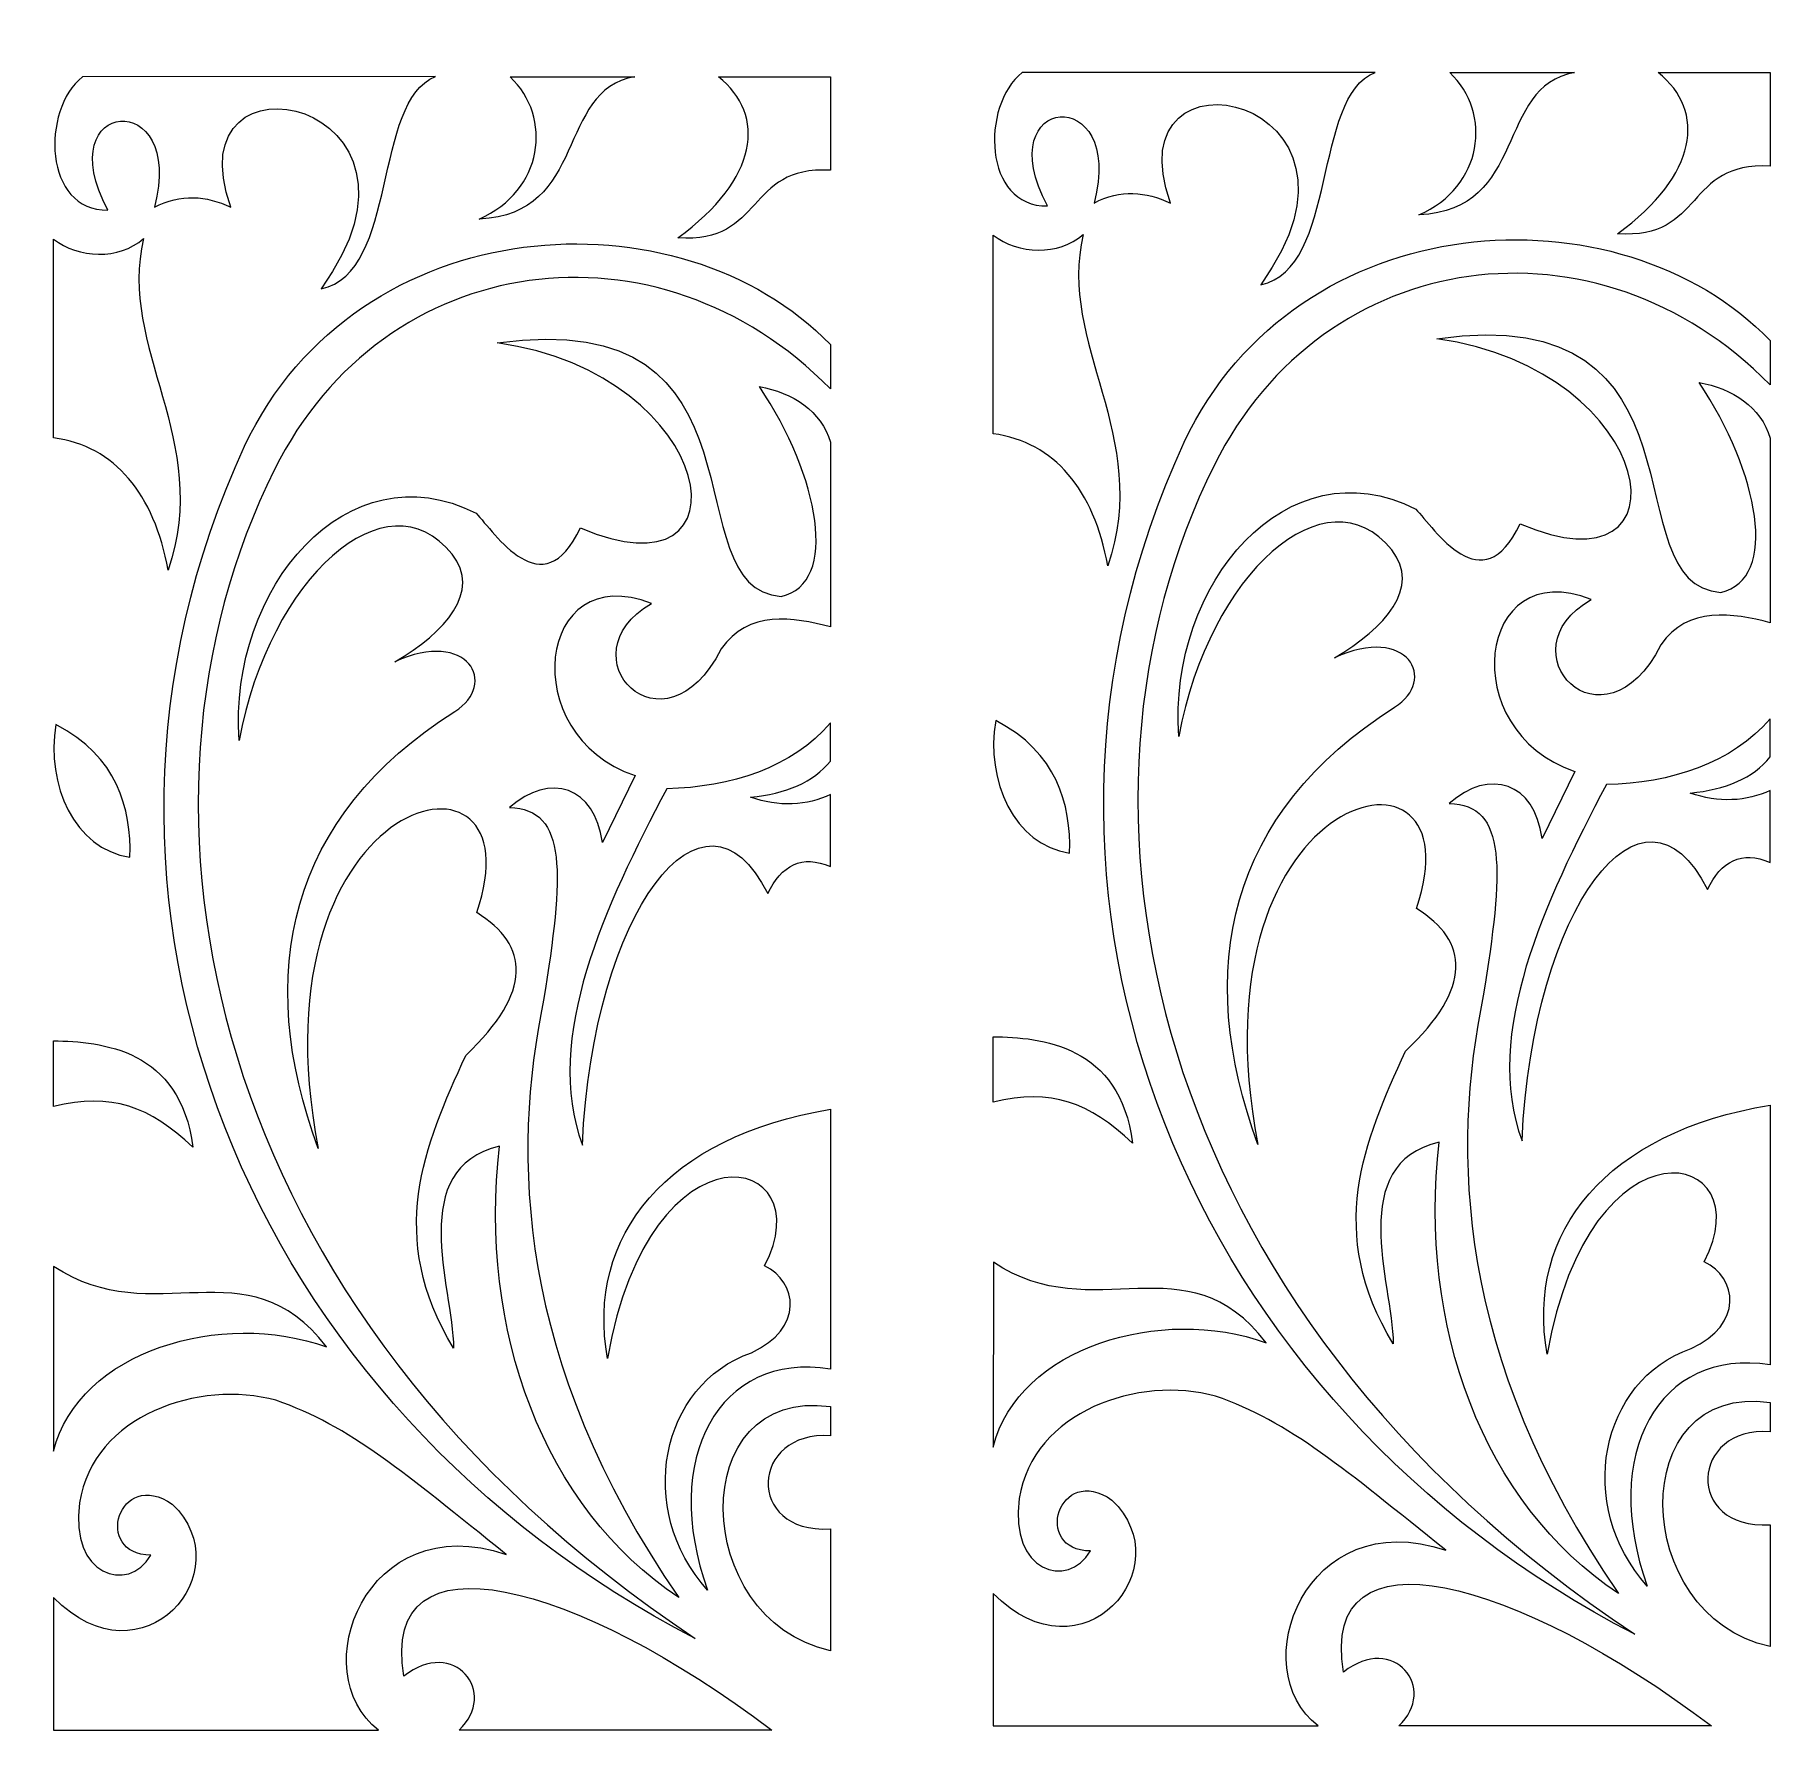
# Model space of a CAD drawing. Header units: centimetres. Extents: x -30 to 29.7, y -28.4 to 29.7.
import ezdxf

# ---------------------------------------------------------------- set-up
doc = ezdxf.new("R2010")
doc.units = ezdxf.units.CM
doc.header["$MEASUREMENT"] = 0
doc.layers.add('layer 1', color=7, linetype='Continuous')

msp = doc.modelspace()

# ---------------------------------------------------------------- linework, layer by layer
at = {"layer": 'layer 1', "color": 114, "lineweight": 9}
for points, knots in [([(-27.52245, 23.6615), (-29.72679, 23.62317), (-29.81614, 27.09162), (-28.39531, 28.2258), (-28.39531, 28.2258), (-28.39531, 28.2258), (-16.3086, 28.22945), (-16.3086, 28.22945), (-16.3086, 28.22945), (-18.45942, 27.41424), (-17.56267, 21.5084), (-20.22775, 20.96751), (-20.22775, 20.96751), (-15.52954, 27.44776), (-25.38636, 29.51789), (-23.31397, 23.76128), (-23.31397, 23.76128), (-24.15568, 24.15408), (-25.02856, 24.23305), (-25.93258, 23.76128), (-25.93258, 23.76128), (-24.83818, 27.90632), (-29.59122, 27.51536), (-27.52245, 23.6615)], [0, 0, 0, 0, 0.14285714, 0.14285714, 0.14285714, 0.14285714, 0.28571429, 0.28571429, 0.28571429, 0.28571429, 0.42857143, 0.42857143, 0.42857143, 0.42857143, 0.57142857, 0.57142857, 0.57142857, 0.57142857, 0.71428571, 0.71428571, 0.71428571, 0.71428571, 1, 1, 1, 1]), ([(-13.75591, 28.22542), (-12.28284, 26.83721), (-12.60999, 24.3169), (-14.81072, 23.35611), (-14.81072, 23.35611), (-11.07067, 23.52238), (-12.19268, 27.76302), (-9.48115, 28.22854), (-9.48115, 28.22854), (-9.48115, 28.22854), (-13.75591, 28.22542), (-13.75591, 28.22542)], [0, 0, 0, 0, 0.25, 0.25, 0.25, 0.25, 0.5, 0.5, 0.5, 0.5, 1, 1, 1, 1]), ([(-6.61476, 28.22711), (-4.96294, 26.89705), (-5.25021, 24.73608), (-8.0085, 22.7077), (-8.0085, 22.7077), (-5.03205, 22.50819), (-5.71506, 25.18548), (-2.78704, 25.02643), (-2.78704, 25.02643), (-2.78704, 25.02643), (-2.7874, 28.22584), (-2.7874, 28.22584), (-2.7874, 28.22584), (-2.7874, 28.22584), (-6.61476, 28.22711), (-6.61476, 28.22711)], [0, 0, 0, 0, 0.2, 0.2, 0.2, 0.2, 0.4, 0.4, 0.4, 0.4, 0.6, 0.6, 0.6, 0.6, 1, 1, 1, 1]), ([(-2.78667, 19.0568), (-7.93801, 24.39537), (-18.97688, 23.76168), (-22.84636, 15.57955), (-22.84636, 15.57955), (-30.02415, -0.01687), (-22.58919, -17.43202), (-7.41526, -25.22933), (-7.41526, -25.22933), (-24.30378, -14.02725), (-27.56141, 3.31298), (-21.81762, 14.78133), (-21.81762, 14.78133), (-18.06537, 22.33523), (-8.67458, 23.55374), (-2.78709, 17.53893), (-2.78709, 17.53893), (-2.78709, 17.53893), (-2.78667, 19.0568), (-2.78667, 19.0568)], [0, 0, 0, 0, 0.16666667, 0.16666667, 0.16666667, 0.16666667, 0.33333333, 0.33333333, 0.33333333, 0.33333333, 0.5, 0.5, 0.5, 0.5, 0.66666667, 0.66666667, 0.66666667, 0.66666667, 1, 1, 1, 1]), ([(-26.30048, 22.6867), (-27.15771, 21.93853), (-28.5292, 22.01335), (-29.38644, 22.66176), (-29.38644, 22.66176), (-29.38644, 22.66176), (-29.38644, 15.86451), (-29.38644, 15.86451), (-29.38644, 15.86451), (-27.28234, 15.58183), (-25.94197, 13.94853), (-25.45881, 11.33787), (-25.45881, 11.33787), (-23.94698, 15.81089), (-27.20438, 18.93701), (-26.30048, 22.6867)], [0, 0, 0, 0, 0.2, 0.2, 0.2, 0.2, 0.4, 0.4, 0.4, 0.4, 0.6, 0.6, 0.6, 0.6, 1, 1, 1, 1]), ([(-2.78727, 9.39236), (-2.78727, 9.39236), (-2.78693, 15.71356), (-2.78693, 15.71356), (-2.78693, 15.71356), (-3.09242, 16.78116), (-4.08481, 17.41651), (-5.21625, 17.61958), (-5.21625, 17.61958), (-3.15497, 14.539), (-2.47699, 10.88077), (-4.46808, 10.43562), (-4.46808, 10.43562), (-8.29462, 10.68533), (-4.51286, 20.48266), (-14.19434, 19.11624), (-14.19434, 19.11624), (-6.54205, 18.03703), (-5.35787, 10.19012), (-11.34318, 12.78578), (-11.34318, 12.78578), (-12.63693, 10.02594), (-14.2813, 12.62794), (-14.92055, 13.28471), (-14.92055, 13.28471), (-19.31625, 15.52528), (-23.40092, 10.72858), (-23.0334, 5.50205), (-23.0334, 5.50205), (-21.99051, 11.10023), (-17.97225, 14.64951), (-15.7387, 11.88779), (-15.7387, 11.88779), (-14.73336, 10.5948), (-15.95688, 9.22291), (-17.70266, 8.19603), (-17.70266, 8.19603), (-15.18576, 9.35141), (-14.1493, 7.43932), (-15.64518, 6.49982), (-15.64518, 6.49982), (-21.35755, 2.89114), (-22.52659, -2.48017), (-20.32127, -8.46676), (-20.32127, -8.46676), (-22.70967, 3.94245), (-12.64892, 6.04611), (-14.89701, -0.38481), (-14.89701, -0.38481), (-13.09292, -1.51563), (-12.96043, -3.0788), (-15.27109, -5.27389), (-15.27109, -5.27389), (-16.69583, -8.37113), (-18.01077, -11.4683), (-15.68684, -15.29398), (-15.68684, -15.29398), (-15.73604, -13.13873), (-17.29998, -9.14944), (-14.12045, -8.38437), (-14.12045, -8.38437), (-14.83208, -14.6622), (-12.6303, -20.75039), (-7.97639, -23.83245), (-7.97639, -23.83245), (-13.57315, -15.72388), (-13.69786, -8.63369), (-12.60579, -3.37814), (-12.60579, -3.37814), (-11.91318, 0.9184), (-11.77192, 3.16965), (-13.77475, 3.20717), (-13.77475, 3.20717), (-12.39534, 4.43122), (-10.83675, 3.93653), (-10.595, 2.00985), (-10.595, 2.00985), (-10.595, 2.00985), (-9.47274, 4.30472), (-9.47274, 4.30472), (-9.47274, 4.30472), (-13.59266, 5.69967), (-12.83292, 11.74778), (-8.91161, 10.19158), (-8.91161, 10.19158), (-11.97881, 8.43611), (-8.50385, 4.74683), (-6.522, 8.64415), (-6.522, 8.64415), (-5.61992, 9.96385), (-4.03996, 9.73527), (-2.78727, 9.39236)], [0, 0, 0, 0, 0.04166667, 0.04166667, 0.04166667, 0.04166667, 0.08333333, 0.08333333, 0.08333333, 0.08333333, 0.125, 0.125, 0.125, 0.125, 0.16666667, 0.16666667, 0.16666667, 0.16666667, 0.20833333, 0.20833333, 0.20833333, 0.20833333, 0.25, 0.25, 0.25, 0.25, 0.29166667, 0.29166667, 0.29166667, 0.29166667, 0.33333333, 0.33333333, 0.33333333, 0.33333333, 0.375, 0.375, 0.375, 0.375, 0.41666667, 0.41666667, 0.41666667, 0.41666667, 0.45833333, 0.45833333, 0.45833333, 0.45833333, 0.5, 0.5, 0.5, 0.5, 0.54166667, 0.54166667, 0.54166667, 0.54166667, 0.58333333, 0.58333333, 0.58333333, 0.58333333, 0.625, 0.625, 0.625, 0.625, 0.66666667, 0.66666667, 0.66666667, 0.66666667, 0.70833333, 0.70833333, 0.70833333, 0.70833333, 0.75, 0.75, 0.75, 0.75, 0.79166667, 0.79166667, 0.79166667, 0.79166667, 0.83333333, 0.83333333, 0.83333333, 0.83333333, 0.875, 0.875, 0.875, 0.875, 0.91666667, 0.91666667, 0.91666667, 0.91666667, 1, 1, 1, 1]), ([(-29.30128, 6.04865), (-27.19809, 4.96144), (-26.72698, 3.18977), (-26.76802, 1.51054), (-26.76802, 1.51054), (-28.67813, 1.78821), (-29.6508, 4.00032), (-29.30128, 6.04865)], [0, 0, 0, 0, 0.33333333, 0.33333333, 0.33333333, 0.33333333, 1, 1, 1, 1]), ([(-2.78691, 3.65521), (-2.78691, 3.65521), (-2.78727, 1.18776), (-2.78727, 1.18776), (-2.78727, 1.18776), (-3.75355, 1.61378), (-4.46468, 1.23402), (-4.93228, 0.26341), (-4.93228, 0.26341), (-7.11824, 4.65952), (-10.91706, -0.35783), (-11.27964, -8.34173), (-11.27964, -8.34173), (-12.63491, -4.67496), (-10.49651, -0.13985), (-8.39233, 3.85513), (-8.39233, 3.85513), (-6.20641, 3.89671), (-4.06884, 4.58628), (-2.78691, 6.10778), (-2.78691, 6.10778), (-2.78691, 6.10778), (-2.78727, 4.80045), (-2.78727, 4.80045), (-2.78727, 4.80045), (-3.35146, 4.07677), (-4.3268, 3.68085), (-5.51782, 3.56512), (-5.51782, 3.56512), (-4.57453, 3.22119), (-3.56658, 3.27591), (-2.78691, 3.65521)], [0, 0, 0, 0, 0.11111111, 0.11111111, 0.11111111, 0.11111111, 0.22222222, 0.22222222, 0.22222222, 0.22222222, 0.33333333, 0.33333333, 0.33333333, 0.33333333, 0.44444444, 0.44444444, 0.44444444, 0.44444444, 0.55555556, 0.55555556, 0.55555556, 0.55555556, 0.66666667, 0.66666667, 0.66666667, 0.66666667, 0.77777778, 0.77777778, 0.77777778, 0.77777778, 1, 1, 1, 1]), ([(-29.38667, -4.77684), (-29.38667, -4.77684), (-29.38644, -7.01979), (-29.38644, -7.01979), (-29.38644, -7.01979), (-27.39926, -6.53723), (-26.09781, -7.01956), (-24.61718, -8.41657), (-24.61718, -8.41657), (-25.03343, -5.06235), (-27.75016, -4.79347), (-29.38667, -4.77684)], [0, 0, 0, 0, 0.25, 0.25, 0.25, 0.25, 0.5, 0.5, 0.5, 0.5, 1, 1, 1, 1]), ([(-2.78709, -7.12049), (-8.38239, -8.0392), (-11.17922, -11.45227), (-10.41553, -15.64676), (-10.41553, -15.64676), (-8.96502, -7.30248), (-3.0138, -8.57838), (-5.03845, -12.47909), (-5.03845, -12.47909), (-3.9069, -13.02232), (-3.68386, -14.62356), (-5.49337, -15.45035), (-5.49337, -15.45035), (-8.60487, -16.53759), (-9.48942, -20.80667), (-6.98961, -23.58159), (-6.98961, -23.58159), (-8.6121, -19.09138), (-6.60417, -15.39843), (-2.788, -16.01238), (-2.788, -16.01238), (-2.788, -16.01238), (-2.78709, -7.12049), (-2.78709, -7.12049)], [0, 0, 0, 0, 0.14285714, 0.14285714, 0.14285714, 0.14285714, 0.28571429, 0.28571429, 0.28571429, 0.28571429, 0.42857143, 0.42857143, 0.42857143, 0.42857143, 0.57142857, 0.57142857, 0.57142857, 0.57142857, 0.71428571, 0.71428571, 0.71428571, 0.71428571, 1, 1, 1, 1]), ([(-29.38124, -12.49525), (-25.92099, -14.79814), (-22.77631, -11.67683), (-20.0407, -15.25161), (-20.0407, -15.25161), (-23.6257, -13.96396), (-28.52112, -15.3827), (-29.38653, -18.82496), (-29.38653, -18.82496), (-29.38653, -18.82496), (-29.38124, -12.49525), (-29.38124, -12.49525)], [0, 0, 0, 0, 0.25, 0.25, 0.25, 0.25, 0.5, 0.5, 0.5, 0.5, 1, 1, 1, 1]), ([(-26.05151, -22.37842), (-26.83148, -23.72021), (-28.84623, -23.08233), (-28.49719, -20.5885), (-28.49719, -20.5885), (-28.02855, -17.58849), (-24.38593, -16.35835), (-21.76975, -17.0818), (-21.76975, -17.0818), (-19.24999, -17.93979), (-17.33299, -19.60485), (-13.88468, -22.35601), (-13.88468, -22.35601), (-18.70485, -20.72623), (-20.82018, -26.41989), (-18.25816, -28.37055), (-18.25816, -28.37055), (-18.25816, -28.37055), (-29.38644, -28.37055), (-29.38644, -28.37055), (-29.38644, -28.37055), (-29.38644, -28.37055), (-29.38644, -23.83102), (-29.38644, -23.83102), (-29.38644, -23.83102), (-26.30946, -26.94822), (-22.92569, -22.9246), (-25.31854, -20.63838), (-25.31854, -20.63838), (-27.15432, -19.35975), (-28.0565, -22.37475), (-26.05151, -22.37842)], [0, 0, 0, 0, 0.11111111, 0.11111111, 0.11111111, 0.11111111, 0.22222222, 0.22222222, 0.22222222, 0.22222222, 0.33333333, 0.33333333, 0.33333333, 0.33333333, 0.44444444, 0.44444444, 0.44444444, 0.44444444, 0.55555556, 0.55555556, 0.55555556, 0.55555556, 0.66666667, 0.66666667, 0.66666667, 0.66666667, 0.77777778, 0.77777778, 0.77777778, 0.77777778, 1, 1, 1, 1]), ([(-2.78709, -17.29579), (-7.73982, -16.59107), (-7.62034, -24.57264), (-2.78873, -25.65348), (-2.78873, -25.65348), (-2.78873, -25.65348), (-2.78727, -21.48339), (-2.78727, -21.48339), (-2.78727, -21.48339), (-5.75225, -21.64984), (-5.50683, -18.09643), (-2.78698, -18.29758), (-2.78698, -18.29758), (-2.78698, -18.29758), (-2.78709, -17.29579), (-2.78709, -17.29579)], [0, 0, 0, 0, 0.2, 0.2, 0.2, 0.2, 0.4, 0.4, 0.4, 0.4, 0.6, 0.6, 0.6, 0.6, 1, 1, 1, 1]), ([(-4.7891, -28.36965), (-11.48497, -23.30672), (-18.2381, -21.44715), (-17.39222, -26.52481), (-17.39222, -26.52481), (-15.67729, -25.16826), (-14.12743, -27.09321), (-15.49947, -28.37055), (-15.49947, -28.37055), (-15.49947, -28.37055), (-4.7891, -28.36965), (-4.7891, -28.36965)], [0, 0, 0, 0, 0.25, 0.25, 0.25, 0.25, 0.5, 0.5, 0.5, 0.5, 1, 1, 1, 1])]:
    msp.add_open_spline(points, degree=3, knots=knots, dxfattribs=at)
at = {"layer": 'layer 1', "color": 175, "lineweight": 9}
for points, knots in [([(4.6509, 23.80261), (2.44656, 23.76428), (2.35721, 27.23273), (3.77804, 28.36691), (3.77804, 28.36691), (3.77804, 28.36691), (15.86475, 28.37056), (15.86475, 28.37056), (15.86475, 28.37056), (13.71393, 27.55535), (14.61068, 21.64951), (11.9456, 21.10862), (11.9456, 21.10862), (16.64381, 27.58887), (6.78699, 29.659), (8.85938, 23.90239), (8.85938, 23.90239), (8.01767, 24.29519), (7.14479, 24.37416), (6.24077, 23.90239), (6.24077, 23.90239), (7.33517, 28.04743), (2.58213, 27.65647), (4.6509, 23.80261)], [0, 0, 0, 0, 0.14285714, 0.14285714, 0.14285714, 0.14285714, 0.28571429, 0.28571429, 0.28571429, 0.28571429, 0.42857143, 0.42857143, 0.42857143, 0.42857143, 0.57142857, 0.57142857, 0.57142857, 0.57142857, 0.71428571, 0.71428571, 0.71428571, 0.71428571, 1, 1, 1, 1]), ([(18.41744, 28.36653), (19.89051, 26.97832), (19.56336, 24.45801), (17.36263, 23.49722), (17.36263, 23.49722), (21.10268, 23.66349), (19.98067, 27.90413), (22.6922, 28.36965), (22.6922, 28.36965), (22.6922, 28.36965), (18.41744, 28.36653), (18.41744, 28.36653)], [0, 0, 0, 0, 0.25, 0.25, 0.25, 0.25, 0.5, 0.5, 0.5, 0.5, 1, 1, 1, 1]), ([(25.55859, 28.36822), (27.21041, 27.03816), (26.92314, 24.87719), (24.16485, 22.84881), (24.16485, 22.84881), (27.1413, 22.6493), (26.45829, 25.32659), (29.38631, 25.16754), (29.38631, 25.16754), (29.38631, 25.16754), (29.38595, 28.36695), (29.38595, 28.36695), (29.38595, 28.36695), (29.38595, 28.36695), (25.55859, 28.36822), (25.55859, 28.36822)], [0, 0, 0, 0, 0.2, 0.2, 0.2, 0.2, 0.4, 0.4, 0.4, 0.4, 0.6, 0.6, 0.6, 0.6, 1, 1, 1, 1]), ([(29.38668, 19.19791), (24.23534, 24.53648), (13.19647, 23.90279), (9.32699, 15.72066), (9.32699, 15.72066), (2.1492, 0.12424), (9.58416, -17.29091), (24.75809, -25.08822), (24.75809, -25.08822), (7.86957, -13.88614), (4.61194, 3.45409), (10.35573, 14.92244), (10.35573, 14.92244), (14.10798, 22.47634), (23.49877, 23.69485), (29.38626, 17.68004), (29.38626, 17.68004), (29.38626, 17.68004), (29.38668, 19.19791), (29.38668, 19.19791)], [0, 0, 0, 0, 0.16666667, 0.16666667, 0.16666667, 0.16666667, 0.33333333, 0.33333333, 0.33333333, 0.33333333, 0.5, 0.5, 0.5, 0.5, 0.66666667, 0.66666667, 0.66666667, 0.66666667, 1, 1, 1, 1]), ([(5.87287, 22.82781), (5.01564, 22.07964), (3.64415, 22.15446), (2.78691, 22.80287), (2.78691, 22.80287), (2.78691, 22.80287), (2.78691, 16.00562), (2.78691, 16.00562), (2.78691, 16.00562), (4.89101, 15.72294), (6.23138, 14.08964), (6.71454, 11.47898), (6.71454, 11.47898), (8.22637, 15.952), (4.96897, 19.07812), (5.87287, 22.82781)], [0, 0, 0, 0, 0.2, 0.2, 0.2, 0.2, 0.4, 0.4, 0.4, 0.4, 0.6, 0.6, 0.6, 0.6, 1, 1, 1, 1]), ([(29.38608, 9.53347), (29.38608, 9.53347), (29.38642, 15.85467), (29.38642, 15.85467), (29.38642, 15.85467), (29.08093, 16.92227), (28.08854, 17.55762), (26.9571, 17.76069), (26.9571, 17.76069), (29.01838, 14.68011), (29.69636, 11.02188), (27.70527, 10.57673), (27.70527, 10.57673), (23.87873, 10.82644), (27.66049, 20.62377), (17.97901, 19.25735), (17.97901, 19.25735), (25.6313, 18.17814), (26.81548, 10.33123), (20.83017, 12.92689), (20.83017, 12.92689), (19.53642, 10.16705), (17.89205, 12.76905), (17.2528, 13.42582), (17.2528, 13.42582), (12.8571, 15.66639), (8.77243, 10.86969), (9.13995, 5.64316), (9.13995, 5.64316), (10.18284, 11.24134), (14.2011, 14.79062), (16.43465, 12.0289), (16.43465, 12.0289), (17.43999, 10.73591), (16.21647, 9.36402), (14.47069, 8.33714), (14.47069, 8.33714), (16.98759, 9.49252), (18.02405, 7.58043), (16.52817, 6.64093), (16.52817, 6.64093), (10.8158, 3.03225), (9.64676, -2.33906), (11.85208, -8.32565), (11.85208, -8.32565), (9.46368, 4.08356), (19.52443, 6.18722), (17.27634, -0.2437), (17.27634, -0.2437), (19.08043, -1.37452), (19.21292, -2.93769), (16.90226, -5.13278), (16.90226, -5.13278), (15.47752, -8.23002), (14.16258, -11.32719), (16.48651, -15.15287), (16.48651, -15.15287), (16.43731, -12.99762), (14.87337, -9.00833), (18.0529, -8.24326), (18.0529, -8.24326), (17.34127, -14.52109), (19.54305, -20.60928), (24.19696, -23.69134), (24.19696, -23.69134), (18.6002, -15.58277), (18.47549, -8.49258), (19.56756, -3.23703), (19.56756, -3.23703), (20.26017, 1.05951), (20.40143, 3.31076), (18.3986, 3.34828), (18.3986, 3.34828), (19.77801, 4.57233), (21.3366, 4.07764), (21.57835, 2.15096), (21.57835, 2.15096), (21.57835, 2.15096), (22.70061, 4.44583), (22.70061, 4.44583), (22.70061, 4.44583), (18.58069, 5.84078), (19.34043, 11.88889), (23.26174, 10.33269), (23.26174, 10.33269), (20.19454, 8.57722), (23.6695, 4.88794), (25.65135, 8.78526), (25.65135, 8.78526), (26.55343, 10.10496), (28.13339, 9.87638), (29.38608, 9.53347)], [0, 0, 0, 0, 0.04166667, 0.04166667, 0.04166667, 0.04166667, 0.08333333, 0.08333333, 0.08333333, 0.08333333, 0.125, 0.125, 0.125, 0.125, 0.16666667, 0.16666667, 0.16666667, 0.16666667, 0.20833333, 0.20833333, 0.20833333, 0.20833333, 0.25, 0.25, 0.25, 0.25, 0.29166667, 0.29166667, 0.29166667, 0.29166667, 0.33333333, 0.33333333, 0.33333333, 0.33333333, 0.375, 0.375, 0.375, 0.375, 0.41666667, 0.41666667, 0.41666667, 0.41666667, 0.45833333, 0.45833333, 0.45833333, 0.45833333, 0.5, 0.5, 0.5, 0.5, 0.54166667, 0.54166667, 0.54166667, 0.54166667, 0.58333333, 0.58333333, 0.58333333, 0.58333333, 0.625, 0.625, 0.625, 0.625, 0.66666667, 0.66666667, 0.66666667, 0.66666667, 0.70833333, 0.70833333, 0.70833333, 0.70833333, 0.75, 0.75, 0.75, 0.75, 0.79166667, 0.79166667, 0.79166667, 0.79166667, 0.83333333, 0.83333333, 0.83333333, 0.83333333, 0.875, 0.875, 0.875, 0.875, 0.91666667, 0.91666667, 0.91666667, 0.91666667, 1, 1, 1, 1]), ([(2.87207, 6.18976), (4.97526, 5.10255), (5.44637, 3.33088), (5.40533, 1.65165), (5.40533, 1.65165), (3.49522, 1.92932), (2.52255, 4.14143), (2.87207, 6.18976)], [0, 0, 0, 0, 0.33333333, 0.33333333, 0.33333333, 0.33333333, 1, 1, 1, 1]), ([(29.38644, 3.79632), (29.38644, 3.79632), (29.38608, 1.32887), (29.38608, 1.32887), (29.38608, 1.32887), (28.4198, 1.75489), (27.70867, 1.37513), (27.24107, 0.40452), (27.24107, 0.40452), (25.05511, 4.80063), (21.25629, -0.21672), (20.89371, -8.20062), (20.89371, -8.20062), (19.53844, -4.53385), (21.67684, 0.00126), (23.78102, 3.99624), (23.78102, 3.99624), (25.96694, 4.03782), (28.10451, 4.72739), (29.38644, 6.24889), (29.38644, 6.24889), (29.38644, 6.24889), (29.38608, 4.94156), (29.38608, 4.94156), (29.38608, 4.94156), (28.82189, 4.21788), (27.84655, 3.82196), (26.65553, 3.70623), (26.65553, 3.70623), (27.59882, 3.3623), (28.60677, 3.41702), (29.38644, 3.79632)], [0, 0, 0, 0, 0.11111111, 0.11111111, 0.11111111, 0.11111111, 0.22222222, 0.22222222, 0.22222222, 0.22222222, 0.33333333, 0.33333333, 0.33333333, 0.33333333, 0.44444444, 0.44444444, 0.44444444, 0.44444444, 0.55555556, 0.55555556, 0.55555556, 0.55555556, 0.66666667, 0.66666667, 0.66666667, 0.66666667, 0.77777778, 0.77777778, 0.77777778, 0.77777778, 1, 1, 1, 1]), ([(2.78668, -4.63573), (2.78668, -4.63573), (2.78691, -6.87868), (2.78691, -6.87868), (2.78691, -6.87868), (4.77409, -6.39612), (6.07554, -6.87845), (7.55617, -8.27546), (7.55617, -8.27546), (7.13992, -4.92124), (4.42319, -4.65236), (2.78668, -4.63573)], [0, 0, 0, 0, 0.25, 0.25, 0.25, 0.25, 0.5, 0.5, 0.5, 0.5, 1, 1, 1, 1]), ([(29.38626, -6.97938), (23.79096, -7.89809), (20.99413, -11.31116), (21.75782, -15.50565), (21.75782, -15.50565), (23.20833, -7.16137), (29.15955, -8.43727), (27.1349, -12.33798), (27.1349, -12.33798), (28.26645, -12.88121), (28.48949, -14.48245), (26.67998, -15.30924), (26.67998, -15.30924), (23.56848, -16.39648), (22.68393, -20.66556), (25.18374, -23.44048), (25.18374, -23.44048), (23.56125, -18.95027), (25.56918, -15.25732), (29.38535, -15.87127), (29.38535, -15.87127), (29.38535, -15.87127), (29.38626, -6.97938), (29.38626, -6.97938)], [0, 0, 0, 0, 0.14285714, 0.14285714, 0.14285714, 0.14285714, 0.28571429, 0.28571429, 0.28571429, 0.28571429, 0.42857143, 0.42857143, 0.42857143, 0.42857143, 0.57142857, 0.57142857, 0.57142857, 0.57142857, 0.71428571, 0.71428571, 0.71428571, 0.71428571, 1, 1, 1, 1]), ([(2.79211, -12.35414), (6.25236, -14.65703), (9.39704, -11.53572), (12.13265, -15.1105), (12.13265, -15.1105), (8.54765, -13.82285), (3.65223, -15.24159), (2.78682, -18.68385), (2.78682, -18.68385), (2.78682, -18.68385), (2.79211, -12.35414), (2.79211, -12.35414)], [0, 0, 0, 0, 0.25, 0.25, 0.25, 0.25, 0.5, 0.5, 0.5, 0.5, 1, 1, 1, 1]), ([(6.12184, -22.23731), (5.34187, -23.5791), (3.32712, -22.94122), (3.67616, -20.44739), (3.67616, -20.44739), (4.1448, -17.44738), (7.78742, -16.21724), (10.4036, -16.94069), (10.4036, -16.94069), (12.92336, -17.79868), (14.84036, -19.46374), (18.28867, -22.2149), (18.28867, -22.2149), (13.4685, -20.58512), (11.35317, -26.27878), (13.91519, -28.22944), (13.91519, -28.22944), (13.91519, -28.22944), (2.78691, -28.22944), (2.78691, -28.22944), (2.78691, -28.22944), (2.78691, -28.22944), (2.78691, -23.68991), (2.78691, -23.68991), (2.78691, -23.68991), (5.86389, -26.80711), (9.24766, -22.78349), (6.85481, -20.49727), (6.85481, -20.49727), (5.01903, -19.21864), (4.11685, -22.23364), (6.12184, -22.23731)], [0, 0, 0, 0, 0.11111111, 0.11111111, 0.11111111, 0.11111111, 0.22222222, 0.22222222, 0.22222222, 0.22222222, 0.33333333, 0.33333333, 0.33333333, 0.33333333, 0.44444444, 0.44444444, 0.44444444, 0.44444444, 0.55555556, 0.55555556, 0.55555556, 0.55555556, 0.66666667, 0.66666667, 0.66666667, 0.66666667, 0.77777778, 0.77777778, 0.77777778, 0.77777778, 1, 1, 1, 1]), ([(29.38626, -17.15468), (24.43353, -16.44996), (24.55301, -24.43153), (29.38462, -25.51237), (29.38462, -25.51237), (29.38462, -25.51237), (29.38608, -21.34228), (29.38608, -21.34228), (29.38608, -21.34228), (26.4211, -21.50873), (26.66652, -17.95532), (29.38637, -18.15647), (29.38637, -18.15647), (29.38637, -18.15647), (29.38626, -17.15468), (29.38626, -17.15468)], [0, 0, 0, 0, 0.2, 0.2, 0.2, 0.2, 0.4, 0.4, 0.4, 0.4, 0.6, 0.6, 0.6, 0.6, 1, 1, 1, 1]), ([(27.38425, -28.22854), (20.68838, -23.16561), (13.93525, -21.30604), (14.78113, -26.3837), (14.78113, -26.3837), (16.49606, -25.02715), (18.04592, -26.9521), (16.67388, -28.22944), (16.67388, -28.22944), (16.67388, -28.22944), (27.38425, -28.22854), (27.38425, -28.22854)], [0, 0, 0, 0, 0.25, 0.25, 0.25, 0.25, 0.5, 0.5, 0.5, 0.5, 1, 1, 1, 1])]:
    msp.add_open_spline(points, degree=3, knots=knots, dxfattribs=at)

doc.saveas('drawing.dxf')
